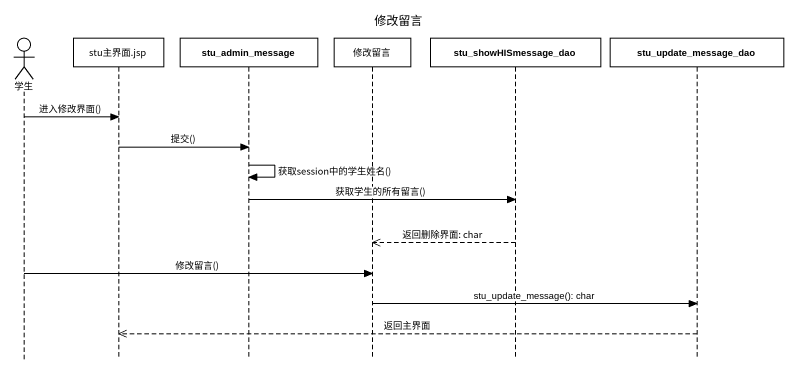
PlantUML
@startuml
title 修改留言
hide footbox
actor 学生
participant "stu主界面.jsp" as stu主界面_jsp
participant stu_admin_message
participant 修改留言
participant stu_showHISmessage_dao
participant stu_update_message_dao

学生 -> stu主界面_jsp : 进入修改界面()
stu主界面_jsp -> stu_admin_message : 提交()
stu_admin_message -> stu_admin_message : 获取session中的学生姓名()
stu_admin_message -> stu_showHISmessage_dao : 获取学生的所有留言()
stu_showHISmessage_dao -->> 修改留言 : 返回删除界面: char
学生 -> 修改留言 : 修改留言()
修改留言 -> stu_update_message_dao : stu_update_message(): char
stu_update_message_dao -->> stu主界面_jsp : 返回主界面
@enduml
